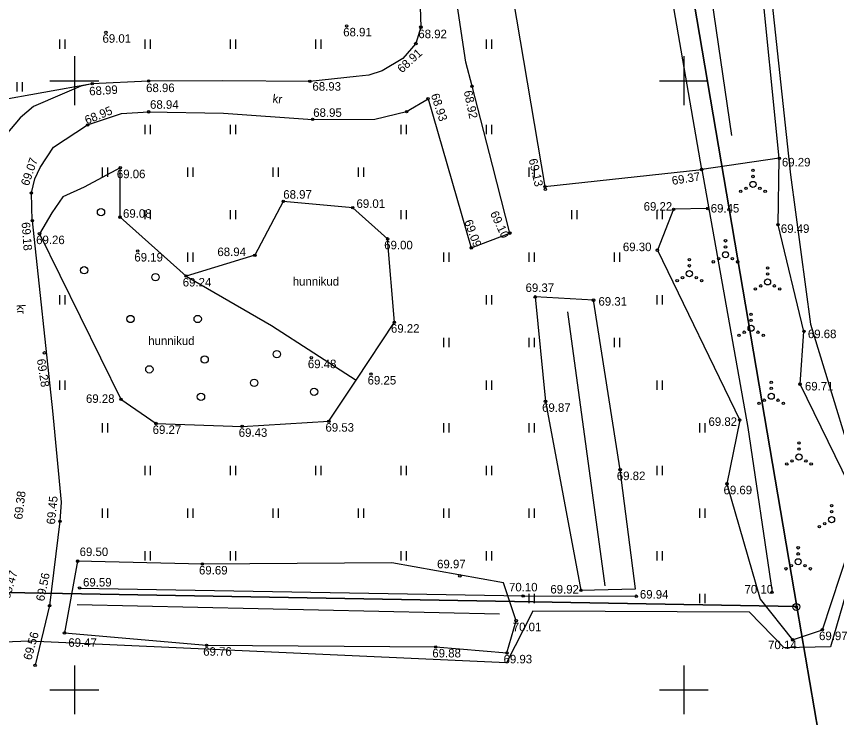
# Model space of a CAD drawing. Extents: x 635748 to 636239, y 6468720 to 6469065.
# Drawn here: x 635995.2 to 636062.5, y 6468847.7 to 6468905.3 of the extents above; entities that cross this region are included whole.
import ezdxf

# ---------------------------------------------------------------- set-up
doc = ezdxf.new("R2010")
doc.units = 0
for name, color, linetype in [('AED', 7, 'Continuous'), ('HALJASTUS', 7, 'Continuous'), ('HOONE', 7, 'Continuous'), ('KORGUS-EH2000', 7, 'Continuous'), ('MOOTPIIR', 7, 'Continuous'), ('PIIR', 7, 'Continuous'), ('PIIRIMLEITUD', 7, 'Continuous'), ('PUU', 7, 'Continuous'), ('TEE', 7, 'Continuous'), ('VORK', 7, 'Continuous')]:
    doc.layers.add(name, color=color, linetype=linetype)

msp = doc.modelspace()

# ---------------------------------------------------------------- linework, layer by layer
at = {"layer": 'AED'}
for points in [[(636051.462, 6468892.708), (636055.245, 6468871.531), (636057.232, 6468858.006)], [(636000.424, 6468858.351), (636036.814, 6468857.695), (636046.101, 6468857.677)]]:
    msp.add_lwpolyline(points, dxfattribs=at)
at = {"layer": 'HALJASTUS'}
for p, q in [((635998.772, 6468903.381), (635998.772, 6468902.619)), ((635999.228, 6468903.381), (635999.228, 6468902.619)), ((636005.772, 6468903.381), (636005.772, 6468902.619)), ((636006.228, 6468903.381), (636006.228, 6468902.619)), ((636012.772, 6468903.381), (636012.772, 6468902.619)), ((636013.228, 6468903.381), (636013.228, 6468902.619)), ((636019.772, 6468903.381), (636019.772, 6468902.619)), ((636020.228, 6468903.381), (636020.228, 6468902.619)), ((636033.772, 6468903.381), (636033.772, 6468902.619)), ((636034.228, 6468903.381), (636034.228, 6468902.619)), ((635995.272, 6468899.881), (635995.272, 6468899.119)), ((635995.728, 6468899.881), (635995.728, 6468899.119)), ((636005.772, 6468896.381), (636005.772, 6468895.619)), ((636006.228, 6468896.381), (636006.228, 6468895.619)), ((636012.772, 6468896.381), (636012.772, 6468895.619)), ((636013.228, 6468896.381), (636013.228, 6468895.619)), ((636026.772, 6468896.381), (636026.772, 6468895.619)), ((636027.228, 6468896.381), (636027.228, 6468895.619)), ((636033.772, 6468896.381), (636033.772, 6468895.619)), ((636034.228, 6468896.381), (636034.228, 6468895.619)), ((636002.272, 6468892.881), (636002.272, 6468892.119)), ((636002.728, 6468892.881), (636002.728, 6468892.119)), ((636009.272, 6468892.881), (636009.272, 6468892.119)), ((636009.728, 6468892.881), (636009.728, 6468892.119)), ((636016.272, 6468892.881), (636016.272, 6468892.119)), ((636016.728, 6468892.881), (636016.728, 6468892.119)), ((636023.272, 6468892.881), (636023.272, 6468892.119)), ((636023.728, 6468892.881), (636023.728, 6468892.119)), ((636037.272, 6468892.881), (636037.272, 6468892.119)), ((636037.728, 6468892.881), (636037.728, 6468892.119)), ((636005.772, 6468889.381), (636005.772, 6468888.619)), ((636006.228, 6468889.381), (636006.228, 6468888.619)), ((636012.772, 6468889.381), (636012.772, 6468888.619)), ((636013.228, 6468889.381), (636013.228, 6468888.619)), ((636026.772, 6468889.381), (636026.772, 6468888.619)), ((636027.228, 6468889.381), (636027.228, 6468888.619)), ((636040.772, 6468889.381), (636040.772, 6468888.619)), ((636041.228, 6468889.381), (636041.228, 6468888.619)), ((636047.772, 6468889.381), (636047.772, 6468888.619)), ((636048.228, 6468889.381), (636048.228, 6468888.619)), ((636009.272, 6468885.881), (636009.272, 6468885.119)), ((636009.728, 6468885.881), (636009.728, 6468885.119)), ((636030.272, 6468885.881), (636030.272, 6468885.119)), ((636030.728, 6468885.881), (636030.728, 6468885.119)), ((636037.272, 6468885.881), (636037.272, 6468885.119)), ((636037.728, 6468885.881), (636037.728, 6468885.119)), ((636044.272, 6468885.881), (636044.272, 6468885.119)), ((636044.728, 6468885.881), (636044.728, 6468885.119)), ((635998.772, 6468882.381), (635998.772, 6468881.619)), ((635999.228, 6468882.381), (635999.228, 6468881.619)), ((636033.772, 6468882.381), (636033.772, 6468881.619)), ((636034.228, 6468882.381), (636034.228, 6468881.619)), ((636047.772, 6468882.381), (636047.772, 6468881.619)), ((636048.228, 6468882.381), (636048.228, 6468881.619)), ((636030.272, 6468878.881), (636030.272, 6468878.119)), ((636030.728, 6468878.881), (636030.728, 6468878.119)), ((636037.272, 6468878.881), (636037.272, 6468878.119)), ((636037.728, 6468878.881), (636037.728, 6468878.119)), ((636044.272, 6468878.881), (636044.272, 6468878.119)), ((636044.728, 6468878.881), (636044.728, 6468878.119)), ((635998.772, 6468875.381), (635998.772, 6468874.619)), ((635999.228, 6468875.381), (635999.228, 6468874.619)), ((636033.772, 6468875.381), (636033.772, 6468874.619)), ((636034.228, 6468875.381), (636034.228, 6468874.619)), ((636047.772, 6468875.381), (636047.772, 6468874.619)), ((636048.228, 6468875.381), (636048.228, 6468874.619)), ((636002.272, 6468871.881), (636002.272, 6468871.119)), ((636002.728, 6468871.881), (636002.728, 6468871.119)), ((636030.272, 6468871.881), (636030.272, 6468871.119)), ((636030.728, 6468871.881), (636030.728, 6468871.119)), ((636037.272, 6468871.881), (636037.272, 6468871.119)), ((636037.728, 6468871.881), (636037.728, 6468871.119)), ((636051.272, 6468871.881), (636051.272, 6468871.119)), ((636051.728, 6468871.881), (636051.728, 6468871.119)), ((636005.772, 6468868.381), (636005.772, 6468867.619)), ((636006.228, 6468868.381), (636006.228, 6468867.619)), ((636012.772, 6468868.381), (636012.772, 6468867.619)), ((636013.228, 6468868.381), (636013.228, 6468867.619)), ((636019.772, 6468868.381), (636019.772, 6468867.619)), ((636020.228, 6468868.381), (636020.228, 6468867.619)), ((636026.772, 6468868.381), (636026.772, 6468867.619)), ((636027.228, 6468868.381), (636027.228, 6468867.619)), ((636033.772, 6468868.381), (636033.772, 6468867.619)), ((636034.228, 6468868.381), (636034.228, 6468867.619)), ((636047.772, 6468868.381), (636047.772, 6468867.619)), ((636048.228, 6468868.381), (636048.228, 6468867.619)), ((636002.272, 6468864.881), (636002.272, 6468864.119)), ((636002.728, 6468864.881), (636002.728, 6468864.119)), ((636009.272, 6468864.881), (636009.272, 6468864.119)), ((636009.728, 6468864.881), (636009.728, 6468864.119)), ((636016.272, 6468864.881), (636016.272, 6468864.119)), ((636016.728, 6468864.881), (636016.728, 6468864.119)), ((636023.272, 6468864.881), (636023.272, 6468864.119)), ((636023.728, 6468864.881), (636023.728, 6468864.119)), ((636030.272, 6468864.881), (636030.272, 6468864.119)), ((636030.728, 6468864.881), (636030.728, 6468864.119)), ((636037.272, 6468864.881), (636037.272, 6468864.119)), ((636037.728, 6468864.881), (636037.728, 6468864.119)), ((636051.272, 6468864.881), (636051.272, 6468864.119)), ((636051.728, 6468864.881), (636051.728, 6468864.119)), ((636005.772, 6468861.381), (636005.772, 6468860.619)), ((636006.228, 6468861.381), (636006.228, 6468860.619)), ((636012.772, 6468861.381), (636012.772, 6468860.619)), ((636013.228, 6468861.381), (636013.228, 6468860.619)), ((636026.772, 6468861.381), (636026.772, 6468860.619)), ((636027.228, 6468861.381), (636027.228, 6468860.619)), ((636033.772, 6468861.381), (636033.772, 6468860.619)), ((636034.228, 6468861.381), (636034.228, 6468860.619)), ((636047.772, 6468861.381), (636047.772, 6468860.619)), ((636048.228, 6468861.381), (636048.228, 6468860.619)), ((636037.272, 6468857.881), (636037.272, 6468857.119)), ((636037.728, 6468857.881), (636037.728, 6468857.119)), ((636051.272, 6468857.881), (636051.272, 6468857.119)), ((636051.728, 6468857.881), (636051.728, 6468857.119))]:
    msp.add_line(p, q, dxfattribs=at)
for points in [[(636057.832, 6468893.628), (636056.262, 6468909.196), (636053.2, 6468925.342), (636051.419, 6468935.798), (636048.378, 6468946.971), (636046.641, 6468956.325), (636031.759, 6468957.538), (636028.273, 6468957.499), (636028.51, 6468951.288)], [(636051.955, 6468889.506), (636049.157, 6468889.438), (636047.825, 6468886.085), (636054.583, 6468872.133), (636053.534, 6468866.901), (636056.25, 6468857.425), (636058.921, 6468854.098), (636061.369, 6468854.929), (636064.323, 6468863.886), (636063.57, 6468866.85), (636059.532, 6468875.086), (636059.849, 6468879.411), (636057.733, 6468888.171), (636057.832, 6468893.628), (636051.462, 6468892.708)], [(636009.168, 6468883.96), (636003.752, 6468888.795), (636003.764, 6468892.849), (636000.799, 6468891.256), (635999.055, 6468890.469), (635998.144, 6468889.142), (635997.142, 6468887.437), (636003.823, 6468873.842), (636006.702, 6468871.854)], [(636023.112, 6468875.421), (636026.25, 6468880.166), (636025.696, 6468887.013), (636022.837, 6468889.569), (636017.139, 6468890.089), (636014.806, 6468885.669), (636009.168, 6468883.96)], [(636009.168, 6468883.96), (636016.173, 6468879.908), (636023.112, 6468875.421)], [(636046.029, 6468858.289), (636044.777, 6468868.064), (636042.588, 6468881.983), (636037.805, 6468882.251), (636038.648, 6468873.67), (636041.56, 6468858.17), (636046.029, 6468858.289)], [(636006.702, 6468871.854), (636013.762, 6468871.619), (636020.876, 6468872.04), (636023.112, 6468875.421)], [(636035.205, 6468858.778), (636026.043, 6468860.415), (636010.503, 6468860.319), (636000.262, 6468860.556), (635999.192, 6468854.665), (636010.846, 6468853.648), (636029.644, 6468853.508), (636035.488, 6468853.021), (636036.242, 6468855.662), (636035.205, 6468858.778)]]:
    msp.add_lwpolyline(points, dxfattribs=at)
for centre, radius in [((636055.67, 6468892.633), 0.1), ((636055.67, 6468891.483), 0.25), ((636055.67, 6468892.133), 0.1), ((636054.67, 6468890.908), 0.1), ((636055.105, 6468891.158), 0.1), ((636056.235, 6468891.158), 0.1), ((636056.67, 6468890.908), 0.1), ((636002.186, 6468889.207), 0.3), ((636053.416, 6468886.855), 0.1), ((636053.416, 6468886.355), 0.1), ((636053.416, 6468885.705), 0.25), ((636050.453, 6468885.303), 0.1), ((636052.416, 6468885.13), 0.1), ((636052.851, 6468885.38), 0.1), ((636053.981, 6468885.38), 0.1), ((636054.416, 6468885.13), 0.1), ((636000.808, 6468884.435), 0.3), ((636050.453, 6468884.153), 0.25), ((636050.453, 6468884.803), 0.1), ((636056.867, 6468884.63), 0.1), ((636006.656, 6468883.864), 0.3), ((636049.453, 6468883.578), 0.1), ((636049.888, 6468883.828), 0.1), ((636051.018, 6468883.828), 0.1), ((636051.453, 6468883.578), 0.1), ((636056.867, 6468883.48), 0.25), ((636056.867, 6468884.13), 0.1), ((636055.867, 6468882.905), 0.1), ((636056.302, 6468883.155), 0.1), ((636057.432, 6468883.155), 0.1), ((636057.867, 6468882.905), 0.1), ((636055.516, 6468880.826), 0.1), ((636004.606, 6468880.435), 0.3), ((636010.118, 6468880.435), 0.3), ((636055.516, 6468880.326), 0.1), ((636055.516, 6468879.676), 0.25), ((636054.516, 6468879.101), 0.1), ((636054.951, 6468879.351), 0.1), ((636056.081, 6468879.351), 0.1), ((636056.516, 6468879.101), 0.1), ((636016.604, 6468877.545), 0.3), ((636010.689, 6468877.108), 0.3), ((636006.152, 6468876.301), 0.3), ((636014.756, 6468875.192), 0.3), ((636057.166, 6468875.243), 0.1), ((636057.166, 6468874.743), 0.1), ((636010.387, 6468874.05), 0.3), ((636019.663, 6468874.453), 0.3), ((636057.166, 6468874.093), 0.25), ((636056.166, 6468873.518), 0.1), ((636056.601, 6468873.768), 0.1), ((636057.731, 6468873.768), 0.1), ((636058.166, 6468873.518), 0.1), ((636059.446, 6468870.256), 0.1), ((636059.446, 6468869.756), 0.1), ((636058.881, 6468868.781), 0.1), ((636059.446, 6468869.106), 0.25), ((636060.011, 6468868.781), 0.1), ((636058.446, 6468868.531), 0.1), ((636060.446, 6468868.531), 0.1), ((636062.121, 6468865.109), 0.1), ((636062.121, 6468863.959), 0.25), ((636062.121, 6468864.609), 0.1), ((636061.121, 6468863.384), 0.1), ((636061.556, 6468863.634), 0.1), ((636059.378, 6468861.652), 0.1), ((636059.378, 6468860.502), 0.25), ((636059.378, 6468861.152), 0.1), ((636058.378, 6468859.927), 0.1), ((636058.813, 6468860.177), 0.1), ((636059.943, 6468860.177), 0.1), ((636060.378, 6468859.927), 0.1)]:
    msp.add_circle(centre, radius, dxfattribs=at)
at = {"layer": 'HOONE'}
msp.add_lwpolyline([(636051.462, 6468892.708), (636041.127, 6468952.451), (636028.457, 6468951.283), (636038.607, 6468891.299), (636051.462, 6468892.708)], dxfattribs=at)
at = {"layer": 'KORGUS-EH2000'}
for centre in [(636022.331, 6468904.494), (636028.427, 6468904.391), (636002.585, 6468903.97), (636028.011, 6468903.049), (636001.468, 6468899.745), (636006.093, 6468899.965), (636019.321, 6468899.942), (636032.625, 6468899.543), (636029.016, 6468898.519), (636006.093, 6468897.44), (636027.258, 6468897.459), (636001.087, 6468896.364), (636019.541, 6468896.825), (636057.832, 6468893.628), (636003.764, 6468892.849), (636051.462, 6468892.708), (636038.607, 6468891.299), (636038.645, 6468891.072), (635996.476, 6468890.787), (636017.139, 6468890.089), (636022.837, 6468889.569), (636049.157, 6468889.438), (636051.955, 6468889.506), (635996.544, 6468888.498), (636003.752, 6468888.795), (636057.733, 6468888.171), (635997.142, 6468887.437), (636025.696, 6468887.013), (636035.728, 6468887.485), (636032.561, 6468886.277), (636005.199, 6468886.012), (636014.806, 6468885.669), (636047.825, 6468886.085), (636009.168, 6468883.96), (636037.805, 6468882.251), (636042.588, 6468881.983), (636026.25, 6468880.166), (636059.849, 6468879.411), (635997.545, 6468877.653), (636019.432, 6468877.257), (636024.334, 6468875.913), (636059.532, 6468875.086), (636003.823, 6468873.842), (636038.648, 6468873.67), (636020.876, 6468872.04), (636054.583, 6468872.133), (636006.702, 6468871.854), (636013.762, 6468871.619), (636044.777, 6468868.064), (636053.534, 6468866.901), (635998.821, 6468863.826), (636000.262, 6468860.556), (636010.503, 6468860.319), (636031.624, 6468859.346), (636000.424, 6468858.351), (636041.56, 6468858.17), (636057.232, 6468858.006), (636036.814, 6468857.695), (636046.101, 6468857.677), (635997.963, 6468856.902), (636059.228, 6468856.797), (636036.242, 6468855.662), (635999.192, 6468854.665), (636061.369, 6468854.929), (636058.921, 6468854.098), (636010.846, 6468853.648), (636029.644, 6468853.508), (636035.488, 6468853.021), (635996.782, 6468852.007)]:
    msp.add_circle(centre, 0.1, dxfattribs=at)
at = {"layer": 'MOOTPIIR'}
msp.add_lwpolyline([(635963.797, 6468853.17), (635962.88, 6468858.144), (635961.721, 6468873.177), (635956.056, 6468949.615), (635980.073, 6468951.494), (636027.988, 6468955.636), (636027.632, 6468958.198), (636047.34, 6468956.664), (636049.173, 6468948.4), (636055.717, 6468920.577), (636058.746, 6468892.268), (636060.392, 6468880.002), (636065.178, 6468864.37), (636062.037, 6468853.525), (636058.223, 6468853.45), (636055.38, 6468856.367), (636037.617, 6468856.442), (636035.448, 6468852.216), (635996.294, 6468853.974), (635965.33, 6468852.759)], close=True, dxfattribs=at)
at = {"layer": 'PIIR'}
for points in [[(636059.27, 6468856.82), (636042.63, 6468954.63), (636132.96, 6468960.44), (636160.36, 6468719.71), (636066.95, 6468724.12), (636066.4, 6468757.09), (636066.19, 6468767.92), (636018.42, 6468770.05), (635975.48, 6468771.97), (635976.76, 6468812.84), (635977.74, 6468837.91), (635977.89, 6468841.82), (636061.04, 6468846.44)], [(635963.47, 6468858.52), (635956.42, 6468949.54), (635978.78, 6468951.12), (636020.43, 6468954.09), (636042.63, 6468954.63), (636059.27, 6468856.82)], [(635761.29, 6468838.78), (635835.04, 6468845.06), (635834.95, 6468860.07), (635963.47, 6468858.52), (636059.27, 6468856.82), (636061.04, 6468846.44), (635977.89, 6468841.82), (635977.74, 6468837.91), (635763.65, 6468829.21)]]:
    msp.add_lwpolyline(points, close=True, dxfattribs=at)
at = {"layer": 'PIIRIMLEITUD'}
msp.add_circle((636059.228, 6468856.797), 0.285, dxfattribs=at)
at = {"layer": 'PUU'}
for p, q in [((636043.554, 6468858.529), (636040.472, 6468881.022)), ((636000.228, 6468857.005), (636034.882, 6468856.225))]:
    msp.add_line(p, q, dxfattribs=at)
msp.add_lwpolyline([(636028.954, 6468955.107), (636045.2, 6468955.117), (636053.916, 6468895.509)], dxfattribs=at)
at = {"layer": 'TEE'}
for points in [[(636035.728, 6468887.485), (636034.296, 6468893.053), (636032.625, 6468899.543), (636032.116, 6468901.524), (636031.321, 6468906.838)], [(636028.367, 6468906.061), (636028.427, 6468904.391), (636028.011, 6468903.049), (636026.949, 6468901.81), (636025.261, 6468900.807), (636024.163, 6468900.453), (636023.113, 6468900.335), (636019.321, 6468899.942), (636012.136, 6468899.988), (636006.093, 6468899.965), (636001.468, 6468899.745), (636000.524, 6468899.544), (635998.989, 6468898.883), (635996.661, 6468897.88), (635995.542, 6468896.937), (635994.386, 6468895.567)], [(636001.468, 6468899.745), (635993.496, 6468898.311), (635975.966, 6468896.878), (635963.688, 6468896.153), (635963.744, 6468892.938), (635976.245, 6468894.032), (635987.642, 6468894.713), (635989.255, 6468893.849), (635990.343, 6468892.583), (635992.401, 6468887.686)], [(635996.544, 6468888.498), (635996.476, 6468890.787), (635996.759, 6468891.931), (635997.195, 6468892.876), (635998.299, 6468894.542), (636001.087, 6468896.364), (636003.854, 6468897.308), (636006.093, 6468897.44), (636012.224, 6468897.331), (636019.541, 6468896.825), (636024.663, 6468896.845), (636027.258, 6468897.459), (636029.016, 6468898.519), (636032.561, 6468886.277), (636035.728, 6468887.485)], [(635996.544, 6468888.498), (635998.201, 6468872.901), (635998.907, 6468865.408), (635998.821, 6468863.826), (635997.963, 6468856.902), (635996.782, 6468852.007)]]:
    msp.add_lwpolyline(points, dxfattribs=at)
at = {"layer": 'VORK'}
for p, q in [((636000, 6468902), (636000, 6468898)), ((636050, 6468902), (636050, 6468898)), ((635998, 6468900), (636002, 6468900)), ((636048, 6468900), (636052, 6468900)), ((636000, 6468852), (636000, 6468848)), ((636050, 6468852), (636050, 6468848)), ((635998, 6468850), (636002, 6468850)), ((636048, 6468850), (636052, 6468850))]:
    msp.add_line(p, q, dxfattribs=at)

# ---------------------------------------------------------------- texts
at = {"layer": 'KORGUS-EH2000'}
for s, p in [('69.01', (636002.308, 6468903.113)), ('68.91', (636022.054, 6468903.637)), ('68.92', (636028.219, 6468903.488)), ('68.96', (636005.886, 6468899.062)), ('68.93', (636019.53, 6468899.178)), ('68.94', (636006.21, 6468897.694)), ('68.95', (636019.596, 6468897.032)), ('69.29', (636058.045, 6468892.96)), ('69.06', (636003.487, 6468891.992)), ('68.97', (636017.139, 6468890.312)), ('69.01', (636023.146, 6468889.56)), ('69.22', (636046.703, 6468889.327)), ('69.45', (636052.206, 6468889.177)), ('69.08', (636003.992, 6468888.747)), ('69.49', (636057.957, 6468887.506)), ('69.26', (635996.865, 6468886.58)), ('68.94', (636011.735, 6468885.599)), ('69.00', (636025.419, 6468886.156)), ('69.30', (636044.998, 6468886.005)), ('69.19', (636004.922, 6468885.155)), ('69.24', (636008.891, 6468883.103)), ('69.37', (636037.015, 6468882.653)), ('69.31', (636042.995, 6468881.53)), ('69.22', (636025.973, 6468879.309)), ('69.68', (636060.174, 6468878.862)), ('69.48', (636019.155, 6468876.4)), ('69.25', (636024.057, 6468875.056)), ('69.71', (636059.934, 6468874.568)), ('69.28', (636000.953, 6468873.548)), ('69.87', (636038.371, 6468872.813)), ('69.82', (636052.022, 6468871.661)), ('69.27', (636006.425, 6468870.997)), ('69.43', (636013.485, 6468870.762)), ('69.53', (636020.599, 6468871.183)), ('69.82', (636044.5, 6468867.207)), ('69.69', (636053.257, 6468866.044)), ('69.50', (636000.433, 6468860.973)), ('69.69', (636010.226, 6468859.462)), ('69.97', (636029.757, 6468859.97)), ('69.59', (636000.713, 6468858.473)), ('70.10', (636035.657, 6468858.072)), ('69.92', (636039.049, 6468857.899)), ('69.94', (636046.395, 6468857.483)), ('70.10', (636054.979, 6468857.897)), ('70.01', (636035.965, 6468854.805)), ('69.97', (636061.092, 6468854.072)), ('69.47', (635999.505, 6468853.524)), ('70.14', (636056.915, 6468853.333)), ('69.76', (636010.569, 6468852.791)), ('69.88', (636029.367, 6468852.651)), ('69.93', (636035.211, 6468852.164))]:
    msp.add_text(s, height=0.7, dxfattribs=at).set_placement(p)
for s, rotation, p in [('68.91', 42.67562, (636026.878, 6468900.591)), ('68.99', 3.62622, (636001.239, 6468898.783)), ('68.92', 281.74998, (636031.94, 6468899.123)), ('68.93', 288.05213, (636029.237, 6468898.826)), ('68.95', 22.13549, (636001.023, 6468896.402)), ('69.07', 70.65789, (635996.244, 6468891.309)), ('69.13', 282.926, (636037.266, 6468893.526)), ('69.37', 9.14708, (636049.071, 6468891.439)), ('69.10', 294.99031, (636034.087, 6468889.107)), ('69.18', 274.39871, (635995.668, 6468888.359)), ('69.09', 290.43283, (636031.966, 6468888.442)), ('69.28', 279.02761, (635996.917, 6468877.109)), ('69.38', 83.07278, (635995.726, 6468863.944)), ('69.45', 84.16521, (635998.401, 6468863.54)), ('69.47', 73.49564, (635994.693, 6468857.411)), ('69.56', 78.15461, (635997.517, 6468857.221)), ('69.56', 74.47589, (635996.463, 6468852.382))]:
    msp.add_text(s, height=0.7, rotation=rotation, dxfattribs=at).set_placement(p)
at = {"layer": 'PUU'}
for p in [(636017.913, 6468883.177), (636006.061, 6468878.3)]:
    msp.add_text('hunnikud', height=0.7, dxfattribs=at).set_placement(p)
at = {"layer": 'TEE'}
for rotation, p in [(353.57216, (636016.234, 6468898.198)), (274.04958, (635995.252, 6468881.602))]:
    msp.add_text('kr', height=0.7, rotation=rotation, dxfattribs=at).set_placement(p)

doc.saveas('drawing.dxf')
